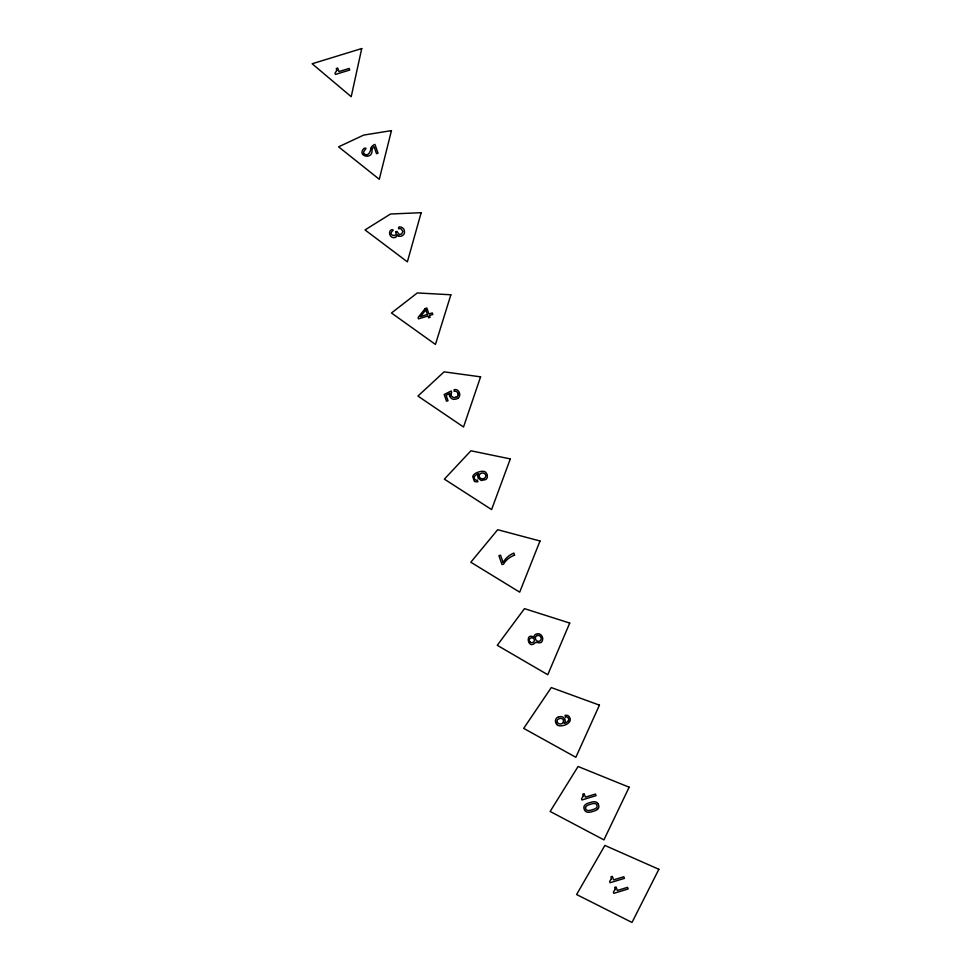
<?xml version="1.0" encoding="UTF-8"?>
<svg xmlns="http://www.w3.org/2000/svg" width="971" height="971" viewBox="0 0 971 971"><rect width="100%" height="100%" fill="white"/><g stroke="black" fill="none" stroke-linecap="round" stroke-linejoin="round"><path stroke-width="1.46" d="M449.646 394.687L449.658 394.493A2.877 2.707 3.2 0 1 450.022 393.304L446.102 395.27L448.032 400.732L446.514 401.193L444.16 394.517L451.151 390.973L451.721 392.345A4.479 4.224 3.2 0 0 451.127 393.74A3.022 2.852 3.2 0 0 451.151 394.881L451.199 395.076M370.861 148.454C370.74 152.313 367.317 156.962 364.356 153.964C361.006 151.828 369.757 146.755 363.882 148.454C356.466 156.222 372.888 160.288 372.002 150.202A8.484 7.986 3.2 0 1 373.034 147.58A2.889 2.719 3.2 0 1 374.09 146.755L376.53 153.697L378.047 153.224L374.94 144.4A7.21 6.785 3.2 0 0 370.716 148.405M564.564 718.771L564.988 719.693A3.884 3.653 3.2 0 1 564.127 723.383L564.175 723.395A15.67 14.747 3.2 0 0 566.251 722.558L568.241 721.04M477.052 474.394L477.162 474.346A14.723 13.861 3.2 0 1 478.642 473.763L478.084 474.673A3.471 3.265 3.2 0 0 477.781 475.62A4.285 4.042 3.2 0 0 477.768 476.615L477.853 477.137A5.947 5.595 3.2 0 0 478.205 478.133L481.215 480.511L485.561 479.625A4.588 4.321 3.2 0 0 486.811 478.412A4.212 3.969 3.2 0 0 487.369 477.174L487.175 474.455L485.694 472.258A4.624 4.345 3.2 0 0 483.582 471.372A7.161 6.736 3.2 0 0 481.167 471.396A16.932 15.937 3.2 0 0 476.057 473.035L475.45 473.387A7.695 7.246 3.2 0 0 473.933 474.576A5.049 4.758 3.2 0 0 472.768 476.603L474.224 481.094A3.411 3.216 3.2 0 0 475.487 481.786L477.89 481.81L477.331 480.22M395.573 231.838L396.993 231.401L399.045 234.351L401.557 234.132L402.88 231.523L401.084 228.84A3.75 3.532 3.2 0 0 398.596 228.792C397.333 224.859 404.604 227.505 404.337 230.782C405.526 233.987 402.067 237.191 398.935 236.135M395.027 237.446C391.92 238.708 389.043 235.225 389.602 232.275C389.941 228.549 395.67 229.253 391.92 231.499C388.097 235.989 398.353 237.227 395.719 232.19M537.266 635.592L538.48 635.447A2.415 2.27 3.2 0 1 539.293 635.653L539.548 635.774A2.986 2.816 3.2 0 1 540.228 636.296L540.738 637.012A4.454 4.187 3.2 0 1 541.041 637.741A2.998 2.816 3.2 0 1 539.099 641.285A2.962 2.792 3.2 0 1 535.628 639.221A3.071 2.901 3.2 0 1 537.194 635.422M533.892 637.34C524.935 631.635 527.739 649.83 534.827 643.093C535.361 640.787 540.956 645.23 542.413 640.702C544.003 637.243 540.446 632.388 536.599 633.929A3.945 3.714 3.2 0 0 533.819 637.328M597.857 803.503L598.427 804.583A7.792 7.343 3.2 0 1 598.682 805.347L598.84 806.282A4.018 3.775 3.2 0 1 598.816 806.913A3.86 3.629 3.2 0 1 598.427 808.2A4.285 4.03 3.2 0 1 597.456 809.341M514.509 554.914L513.853 553.069A21.775 20.5 3.2 0 0 503.196 562.427M454.392 391.374L454.064 389.687A4.115 3.872 3.2 0 1 457.317 390.099A5.292 4.976 3.2 0 1 459.392 392.83A7.525 7.088 3.2 0 1 459.599 393.401L459.756 395.003A4.721 4.454 3.2 0 1 458.021 398.183M565.559 716.95L565.001 715.348L567.113 715.324A3.253 3.071 3.2 0 1 568.169 715.773A4.309 4.054 3.2 0 1 569.03 716.513C573.266 721.587 565.935 725.665 561.396 725.81A8.071 7.598 3.2 0 1 559.964 725.859L558.762 725.677A4.2 3.957 3.2 0 1 557.779 725.301A3.75 3.532 3.2 0 1 556.662 724.39M503.099 562.391L500.55 555.169L498.912 555.679L502.043 564.576L503.548 564.115A21.156 19.918 3.2 0 1 514.594 555.133M597.845 803.515A3.908 3.678 3.2 0 0 596.315 802.18A4.285 4.03 3.2 0 0 594.798 801.803A9.88 9.297 3.2 0 0 591.448 802.155L588.22 803.126A10.001 9.419 3.2 0 0 585.282 804.692A4.248 4.005 3.2 0 0 584.311 805.857A3.957 3.726 3.2 0 0 583.899 807.35L584.044 808.722A7.392 6.955 3.2 0 0 584.299 809.474L584.87 810.554A4.115 3.872 3.2 0 0 585.149 810.906A3.957 3.726 3.2 0 0 586.423 811.877A4.248 4.005 3.2 0 0 587.953 812.254A10.001 9.419 3.2 0 0 591.315 811.89L594.543 810.919A9.88 9.297 3.2 0 0 597.468 809.365M585.574 807.532A2.112 1.991 3.2 0 0 585.537 807.969L585.598 808.442A3.556 3.35 3.2 0 0 585.829 809.086L586.071 809.498A2.112 1.991 3.2 0 0 586.375 809.826A3.071 2.889 3.2 0 0 588.584 810.518A10.717 10.086 3.2 0 0 591.327 810.057L594.094 809.183A7.926 7.465 3.2 0 0 595.83 808.309A3.714 3.496 3.2 0 0 597.007 807.047A1.966 1.845 3.2 0 0 597.201 806.452L596.425 804.267A1.966 1.845 3.2 0 0 595.891 803.891A3.714 3.496 3.2 0 0 594.143 803.527A7.926 7.465 3.2 0 0 592.189 803.794L589.251 804.656A10.183 9.589 3.2 0 0 586.897 805.748A3.071 2.889 3.2 0 0 585.525 807.532M565.535 716.78A2.731 2.573 3.2 0 1 568.581 718.916L568.703 719.268A2.622 2.464 3.2 0 1 568.241 721.04M556.686 724.378A5.122 4.831 3.2 0 1 558.677 716.659M558.798 716.95A6.372 5.996 3.2 0 1 561.032 716.622A4.285 4.03 3.2 0 1 564.576 718.758M563.459 720.288A3.265 3.071 3.2 0 1 557.427 722.46M557.33 722.509A3.933 3.702 3.2 0 1 557.099 721.841L557.026 721.344A2.318 2.185 3.2 0 1 557.051 720.895A2.537 2.391 3.2 0 1 557.512 719.851A3.362 3.168 3.2 0 1 558.422 719.086A5.438 5.122 3.2 0 1 559.624 718.552A3.168 2.986 3.2 0 1 563.022 719.377A2.682 2.525 3.2 0 1 563.532 720.276M477.344 480.329A2.719 2.561 3.2 0 1 474.406 476.846M474.261 476.761A5.498 5.183 3.2 0 1 477.089 474.479M479.553 477.234A3.35 3.144 3.2 0 1 479.213 475.656A2.937 2.767 3.2 0 1 480.427 473.739C482.781 471.578 487.308 474.212 485.488 477.259A3.593 3.374 3.2 0 1 483.546 478.594M483.546 478.618A4.721 4.454 3.2 0 1 482.247 478.837A2.852 2.682 3.2 0 1 479.48 477.186M455.617 397.418A3.471 3.265 3.2 0 1 451.114 395.1M458.348 394.627A3.568 3.362 3.2 0 1 455.569 397.236M457.972 393.425A3.399 3.192 3.2 0 1 458.154 394.59M454.367 391.24A3.131 2.949 3.2 0 1 457.948 393.437M457.996 398.171A5.401 5.086 3.2 0 1 456.334 399.008L454.598 399.324A4.976 4.685 3.2 0 1 453.809 399.299A4.43 4.175 3.2 0 1 450.75 397.77A5.62 5.292 3.2 0 1 449.889 396.144M449.597 396.047A4.976 4.685 3.2 0 1 449.355 394.529M398.923 236.171A3.216 3.034 3.2 0 1 397.248 234.727L397.224 234.739A3.374 3.18 3.2 0 1 395.063 237.519M336.731 70.507L334.995 73.189L335.432 74.427L349.754 70.033L349.184 68.419L338.928 71.563L337.69 68.055L336.318 68.48L336.731 70.507M583.219 796.123L581.52 798.757L581.945 799.983L596.048 795.65L595.478 794.06L585.379 797.155L584.166 793.708L582.806 794.12L583.219 796.123M611.39 878.84L609.654 881.51L610.091 882.748L624.414 878.367L623.843 876.74L613.587 879.884L612.349 876.376L610.977 876.801L611.39 878.84M615.129 889.436L613.393 892.106L613.83 893.344L628.14 888.963L627.569 887.336L617.313 890.48L616.075 886.972L614.704 887.397L615.129 889.436M361.734 48.55L351.211 96.699L312.14 63.758L361.734 48.55M391.447 130.624L379.285 179.271L338.588 146.839L363.724 135.078L391.447 130.624M421.159 212.698L407.371 261.842L365.023 229.921L390.524 214.008L421.159 212.698M450.872 294.771L435.445 344.426L391.471 312.99L417.312 292.939L450.872 294.771M480.584 376.845L463.531 426.997L417.918 396.071L444.111 371.857L480.584 376.845M510.297 458.919L491.605 509.569L444.366 479.14L470.911 450.787L510.297 458.919M540.01 540.993L519.691 592.152L470.814 562.221L497.698 529.717L540.01 540.993M569.722 623.066L547.765 674.724L497.261 645.302L524.498 608.647L569.722 623.066M599.435 705.14L575.852 757.295L523.697 728.371L551.285 687.565L599.435 705.14M629.147 787.214L603.926 839.879L550.144 811.453L578.085 766.495L629.147 787.214M658.86 869.288L632.012 922.45L576.592 894.522L604.884 845.425L658.86 869.288M425.201 308.547L418.064 317.566L418.513 318.864L427.968 315.963L428.612 317.796L430.129 317.323L429.485 315.49L432.835 314.47L432.289 312.941L428.939 313.973L426.852 308.038L425.201 308.547M425.832 309.895L420.419 316.582L427.422 314.434L425.832 309.895M530.384 642.28A2.585 2.44 3.2 0 0 534.39 640.423A2.585 2.44 3.2 0 0 530.639 638.068A2.585 2.44 3.2 0 0 530.384 642.28"/></g></svg>
